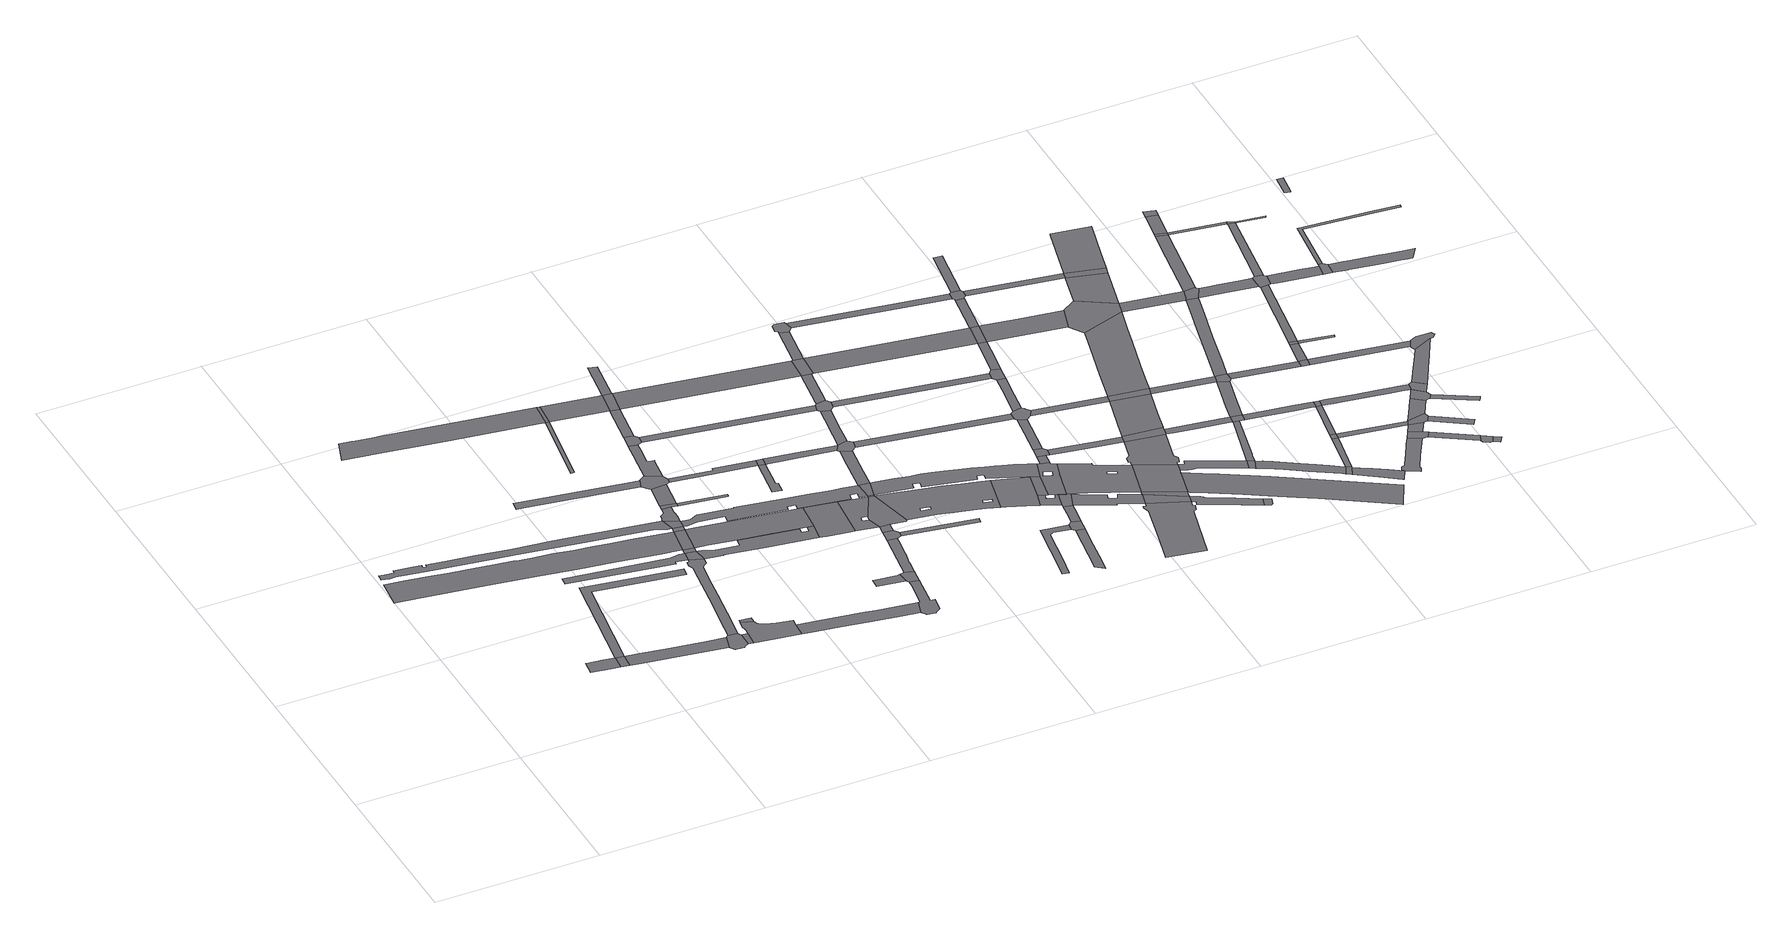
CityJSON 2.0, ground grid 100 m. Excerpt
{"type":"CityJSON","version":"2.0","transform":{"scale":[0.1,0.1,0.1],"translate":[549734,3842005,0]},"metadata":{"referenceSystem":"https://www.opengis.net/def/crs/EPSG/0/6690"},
"CityObjects":{
"road1":{"type":"Road","attributes":{"RoadStructureAttribute.sectionType":"1"},"geometry":[{"type":"MultiSurface","lod":"1","boundaries":[[[0,1,2,3,4,5,6]]]}]},
"road2":{"type":"Road","geometry":[{"type":"MultiSurface","lod":"1","boundaries":[[[6,5,7,8]]]}]},
"road3":{"type":"Road","attributes":{"function":"1","RoadStructureAttribute.sectionType":"7"},"geometry":[{"type":"MultiSurface","lod":"1","boundaries":[[[9,10,11,12,13,14,15,16,17,18,19,20,21,22,23,24,25,26,27,28,29,30,31,32,33,34,35]]]}]},
"road4":{"type":"Road","attributes":{"RoadStructureAttribute.sectionType":"1"},"geometry":[{"type":"MultiSurface","lod":"1","boundaries":[[[36,37,38,8,7,39,40,41,42]]]}]},
"road5":{"type":"Road","attributes":{"RoadStructureAttribute.sectionType":"1"},"geometry":[{"type":"MultiSurface","lod":"1","boundaries":[[[43,44,45,46,47,48,49,50,51,52,53,54,55,56,57,58,59,60,61,62,63,64,65,66,67,68,69,70,71,72,73,74,75,76,77,78,79,80,81,82,83,84]]]}]},
"road6":{"type":"Road","geometry":[{"type":"MultiSurface","lod":"1","boundaries":[[[85,86,87,88,6,8]]]}]},
"road7":{"type":"Road","geometry":[{"type":"MultiSurface","lod":"1","boundaries":[[[89,90,42,41,91,92,93,94,95,96,97,98,99,100]]]}]},
"road8":{"type":"Road","attributes":{"RoadStructureAttribute.sectionType":"1"},"geometry":[{"type":"MultiSurface","lod":"1","boundaries":[[[101,102,103,104,105,106,107,108]]]}]},
"road9":{"type":"Road","attributes":{"RoadStructureAttribute.sectionType":"1"},"geometry":[{"type":"MultiSurface","lod":"1","boundaries":[[[98,97,109,110]]]}]},
"road10":{"type":"Road","attributes":{"RoadStructureAttribute.sectionType":"1"},"geometry":[{"type":"MultiSurface","lod":"1","boundaries":[[[111,112,113,114,115,116,117,118,119,120,121,122,123,124,125,126,127,128]]]}]},
"road11":{"type":"Road","geometry":[{"type":"MultiSurface","lod":"1","boundaries":[[[129,130,131,132]]]}]},
"road12":{"type":"Road","attributes":{"RoadStructureAttribute.sectionType":"1"},"geometry":[{"type":"MultiSurface","lod":"1","boundaries":[[[107,133,134,135,136,137,138,139,140,141,89,100,142,143,144,145,146,147,148,149]]]}]},
"road13":{"type":"Road","geometry":[{"type":"MultiSurface","lod":"1","boundaries":[[[131,150,151,152,153,110,109,154,155,156,157,158,159,160,161,162,132]]]}]},
"road14":{"type":"Road","attributes":{"RoadStructureAttribute.sectionType":"1"},"geometry":[{"type":"MultiSurface","lod":"1","boundaries":[[[163,164,165,166,167,168,169]]]}]},
"road15":{"type":"Road","geometry":[{"type":"MultiSurface","lod":"1","boundaries":[[[108,107,149,170]]]}]},
"road16":{"type":"Road","attributes":{"RoadStructureAttribute.sectionType":"7"},"geometry":[{"type":"MultiSurface","lod":"1","boundaries":[[[34,108,170,171]]]}]},
"road17":{"type":"Road","geometry":[{"type":"MultiSurface","lod":"1","boundaries":[[[35,34,171,172]]]}]},
"road18":{"type":"Road","attributes":{"RoadStructureAttribute.sectionType":"7"},"geometry":[{"type":"MultiSurface","lod":"1","boundaries":[[[83,173,35,172,174]]]}]},
"road19":{"type":"Road","geometry":[{"type":"MultiSurface","lod":"1","boundaries":[[[84,83,174,175]]]}]},
"road20":{"type":"Road","attributes":{"RoadStructureAttribute.sectionType":"1"},"geometry":[{"type":"MultiSurface","lod":"1","boundaries":[[[127,176,177,178,179]]]}]},
"road21":{"type":"Road","attributes":{"RoadStructureAttribute.sectionType":"1"},"geometry":[{"type":"MultiSurface","lod":"1","boundaries":[[[180,181,182,183,184,185,84,175,186,187,188,189,190]]]}]},
"road22":{"type":"Road","geometry":[{"type":"MultiSurface","lod":"1","boundaries":[[[191,180,190,192,193]]]}]},
"road23":{"type":"Road","attributes":{"RoadStructureAttribute.sectionType":"1"},"geometry":[{"type":"MultiSurface","lod":"1","boundaries":[[[194,195,196,191,193]]]}]},
"road24":{"type":"Road","geometry":[{"type":"MultiSurface","lod":"1","boundaries":[[[128,127,179,197]]]}]},
"road25":{"type":"Road","attributes":{"RoadStructureAttribute.sectionType":"1"},"geometry":[{"type":"MultiSurface","lod":"1","boundaries":[[[198,199,200,201,202,203,156,155,204,205,206,207,208,209]]]}]},
"road26":{"type":"Road","geometry":[{"type":"MultiSurface","lod":"1","boundaries":[[[210,211,169,168,212,213,195,194,214,215,216]]]}]},
"road27":{"type":"Road","attributes":{"RoadStructureAttribute.sectionType":"1"},"geometry":[{"type":"MultiSurface","lod":"1","boundaries":[[[217,218,219,220,221,222,223,224,225,226,227,228,170,149,229,230,231,232,233,234,235]]]}]},
"road28":{"type":"Road","attributes":{"RoadStructureAttribute.sectionType":"1"},"geometry":[{"type":"MultiSurface","lod":"1","boundaries":[[[236,237,238,239,193,192]]]}]},
"road29":{"type":"Road","attributes":{"RoadStructureAttribute.sectionType":"1"},"geometry":[{"type":"MultiSurface","lod":"1","boundaries":[[[240,241,242,243,244,210,216,245,246,247,248,249,250]]]}]},
"road30":{"type":"Road","attributes":{"function":"1","RoadStructureAttribute.sectionType":"7"},"geometry":[{"type":"MultiSurface","lod":"1","boundaries":[[[251,252,253,254,255,172,171,256,257,258,259,260,261,262,235,263]]]}]},
"road31":{"type":"Road","attributes":{"RoadStructureAttribute.sectionType":"1"},"geometry":[{"type":"MultiSurface","lod":"1","boundaries":[[[264,265,197,179,266,267]]]}]},
"road32":{"type":"Road","geometry":[{"type":"MultiSurface","lod":"1","boundaries":[[[268,240,250,269,270,271]]]}]},
"road33":{"type":"Road","attributes":{"RoadStructureAttribute.sectionType":"1"},"geometry":[{"type":"MultiSurface","lod":"1","boundaries":[[[266,268,271,272]]]}]},
"road34":{"type":"Road","attributes":{"RoadStructureAttribute.sectionType":"1"},"geometry":[{"type":"MultiSurface","lod":"1","boundaries":[[[273,274,275,276,215,214,277,278,279]]]}]},
"road35":{"type":"Road","attributes":{"RoadStructureAttribute.sectionType":"1"},"geometry":[{"type":"MultiSurface","lod":"1","boundaries":[[[280,281,282,283,284,285,286,287,288,175,174,289,290,291,292,293,294,295,296,297,298,299,300,301,302,303]]]}]},
"road36":{"type":"Road","geometry":[{"type":"MultiSurface","lod":"1","boundaries":[[[267,266,272,304]]]}]},
"road37":{"type":"Road","geometry":[{"type":"MultiSurface","lod":"1","boundaries":[[[305,306,307,308,309,310,311]]]}]},
"road38":{"type":"Road","geometry":[{"type":"MultiSurface","lod":"1","boundaries":[[[312,313,314,209,208,315,316,317,318,319,320,321,322,323,324,325]]]}]},
"road39":{"type":"Road","attributes":{"RoadStructureAttribute.sectionType":"1"},"geometry":[{"type":"MultiSurface","lod":"1","boundaries":[[[326,267,304,327,328]]]}]},
"road40":{"type":"Road","geometry":[{"type":"MultiSurface","lod":"1","boundaries":[[[329,311,310,312,325,330,331]]]}]},
"road41":{"type":"Road","geometry":[{"type":"MultiSurface","lod":"1","boundaries":[[[332,333,263,235,234,334,335,336,337]]]}]},
"road42":{"type":"Road","attributes":{"RoadStructureAttribute.sectionType":"1"},"geometry":[{"type":"MultiSurface","lod":"1","boundaries":[[[278,338,339,340,341,342]]]}]},
"road43":{"type":"Road","attributes":{"RoadStructureAttribute.sectionType":"1"},"geometry":[{"type":"MultiSurface","lod":"1","boundaries":[[[343,344,345,329,331,346,347,348,349,350,351,352]]]}]},
"road44":{"type":"Road","geometry":[{"type":"MultiSurface","lod":"1","boundaries":[[[353,279,278,342,354]]]}]},
"road45":{"type":"Road","geometry":[{"type":"MultiSurface","lod":"1","boundaries":[[[355,343,352,356,357,358,359,360]]]}]},
"road46":{"type":"Road","geometry":[{"type":"MultiSurface","lod":"1","boundaries":[[[361,362,337,336,363,364,365,366,367,368,369]]]}]},
"road47":{"type":"Road","geometry":[{"type":"MultiSurface","lod":"1","boundaries":[[[363,355,360,370]]]}]},
"road48":{"type":"Road","attributes":{"RoadStructureAttribute.sectionType":"1"},"geometry":[{"type":"MultiSurface","lod":"1","boundaries":[[[270,269,371,372]]]}]},
"road49":{"type":"Road","geometry":[{"type":"MultiSurface","lod":"1","boundaries":[[[369,368,364,363,370,373,374,375,376,377,378,379]]]}]},
"road50":{"type":"Road","attributes":{"RoadStructureAttribute.sectionType":"1"},"geometry":[{"type":"MultiSurface","lod":"1","boundaries":[[[380,354,342,381,382]]]}]},
"road51":{"type":"Road","attributes":{"RoadStructureAttribute.sectionType":"7"},"geometry":[{"type":"MultiSurface","lod":"1","boundaries":[[[302,383,369,379,384,385]]]}]},
"road52":{"type":"Road","attributes":{"RoadStructureAttribute.sectionType":"1"},"geometry":[{"type":"MultiSurface","lod":"1","boundaries":[[[304,272,386,387,388]]]}]},
"road53":{"type":"Road","geometry":[{"type":"MultiSurface","lod":"1","boundaries":[[[303,302,385,389]]]}]},
"road54":{"type":"Road","attributes":{"RoadStructureAttribute.sectionType":"1"},"geometry":[{"type":"MultiSurface","lod":"1","boundaries":[[[390,391,392,393,358,357]]]}]},
"road55":{"type":"Road","attributes":{"RoadStructureAttribute.sectionType":"1"},"geometry":[{"type":"MultiSurface","lod":"1","boundaries":[[[394,395,396,397,303,389,398,399]]]}]},
"road56":{"type":"Road","geometry":[{"type":"MultiSurface","lod":"1","boundaries":[[[400,382,381,394,399,401,402]]]}]},
"road57":{"type":"Road","geometry":[{"type":"MultiSurface","lod":"1","boundaries":[[[403,404,405,406,407,408,379,378,409,410,411,412,413,414,415,416,417],[418,419,420,421,422,423,424],[425,426,427,428,429,430,431,432]]]}]},
"road58":{"type":"Road","attributes":{"RoadStructureAttribute.sectionType":"1"},"geometry":[{"type":"MultiSurface","lod":"1","boundaries":[[[433,434,435,436,437,382,400,438,439,440]]]}]},
"road59":{"type":"Road","geometry":[{"type":"MultiSurface","lod":"1","boundaries":[[[441,442,372,371,433,440,443,444]]]}]},
"road60":{"type":"Road","attributes":{"RoadStructureAttribute.sectionType":"1"},"geometry":[{"type":"MultiSurface","lod":"1","boundaries":[[[387,445,446,442,441,447,448]]]}]},
"road61":{"type":"Road","attributes":{"RoadStructureAttribute.sectionType":"1"},"geometry":[{"type":"MultiSurface","lod":"1","boundaries":[[[449,450,451,452,453,454,455,456,457,458,459,460,461,389,385,462,463,464,465,466,467,468,469,470,471]]]}]},
"road62":{"type":"Road","attributes":{"RoadStructureAttribute.sectionType":"1"},"geometry":[{"type":"MultiSurface","lod":"1","boundaries":[[[472,473,474,475,476,477,478,479,480,481,482]]]}]},
"road63":{"type":"Road","geometry":[{"type":"MultiSurface","lod":"1","boundaries":[[[388,387,448,483,484,485]]]}]},
"road64":{"type":"Road","attributes":{"RoadStructureAttribute.sectionType":"1"},"geometry":[{"type":"MultiSurface","lod":"1","boundaries":[[[486,487,488,489,490,491]]]}]},
"road65":{"type":"Road","geometry":[{"type":"MultiSurface","lod":"1","boundaries":[[[492,493,403,417,494,495,496,497,498]]]}]},
"road66":{"type":"Road","attributes":{"RoadStructureAttribute.sectionType":"1"},"geometry":[{"type":"MultiSurface","lod":"1","boundaries":[[[499,485,484,500]]]}]},
"road67":{"type":"Road","geometry":[{"type":"MultiSurface","lod":"1","boundaries":[[[501,482,481,486,491,502]]]}]},
"road68":{"type":"Road","attributes":{"RoadStructureAttribute.sectionType":"1"},"geometry":[{"type":"MultiSurface","lod":"1","boundaries":[[[402,401,503,504]]]}]},
"road69":{"type":"Road","geometry":[{"type":"MultiSurface","lod":"1","boundaries":[[[505,506,507,508,499,500,509,510,511]]]}]},
"road70":{"type":"Road","attributes":{"RoadStructureAttribute.sectionType":"1"},"geometry":[{"type":"MultiSurface","lod":"1","boundaries":[[[512,513,514,515,516,517,497,496,518,519,520]]]}]},
"road71":{"type":"Road","attributes":{"RoadStructureAttribute.sectionType":"1"},"geometry":[{"type":"MultiSurface","lod":"1","boundaries":[[[521,522,523,501,502,524,525]]]}]},
"road72":{"type":"Road","geometry":[{"type":"MultiSurface","lod":"1","boundaries":[[[498,497,526,470]]]}]},
"road73":{"type":"Road","geometry":[{"type":"MultiSurface","lod":"1","boundaries":[[[527,528,529,520,519,530,521,525,531]]]}]},
"road74":{"type":"Road","attributes":{"RoadStructureAttribute.sectionType":"1"},"geometry":[{"type":"MultiSurface","lod":"1","boundaries":[[[444,443,532,533]]]}]},
"road75":{"type":"Road","geometry":[{"type":"MultiSurface","lod":"1","boundaries":[[[534,535,536,537,471,470,526,538,539],[540,541,542,543,539]]]}]},
"road76":{"type":"Road","geometry":[{"type":"MultiSurface","lod":"1","boundaries":[[[544,537,536,545]]]}]},
"road77":{"type":"Road","attributes":{"RoadStructureAttribute.sectionType":"1"},"geometry":[{"type":"MultiSurface","lod":"1","boundaries":[[[546,547,548,549,550,551,531,525,552,553,554,555,556,557,558,559]]]}]},
"road78":{"type":"Road","geometry":[{"type":"MultiSurface","lod":"1","boundaries":[[[560,561,544,545,562,563,564]]]}]},
"road79":{"type":"Road","attributes":{"RoadStructureAttribute.sectionType":"1"},"geometry":[{"type":"MultiSurface","lod":"1","boundaries":[[[565,566,484,483,567,568,569]]]}]},
"road80":{"type":"Road","attributes":{"RoadStructureAttribute.sectionType":"1"},"geometry":[{"type":"MultiSurface","lod":"1","boundaries":[[[570,571,572,560,564,573,574]]]}]},
"road81":{"type":"Road","geometry":[{"type":"MultiSurface","lod":"1","boundaries":[[[575,576,577,578,579,580,534,539,538,581,582,583,584,585],[586,587,588,589,590]]]}]},
"road82":{"type":"Road","attributes":{"function":"2","RoadStructureAttribute.sectionType":"1"},"geometry":[{"type":"MultiSurface","lod":"1","boundaries":[[[558,591,592,593,594,595,596,597,598,599,600,601,602,603,604,605,606]]]}]},
"road83":{"type":"Road","geometry":[{"type":"MultiSurface","lod":"1","boundaries":[[[607,608,609,610,504,503,570,574,611,612]]]}]},
"road84":{"type":"Road","attributes":{"RoadStructureAttribute.sectionType":"1"},"geometry":[{"type":"MultiSurface","lod":"1","boundaries":[[[510,509,613,614]]]}]},
"road85":{"type":"Road","geometry":[{"type":"MultiSurface","lod":"1","boundaries":[[[559,558,606,615]]]}]},
"road86":{"type":"Road","attributes":{"RoadStructureAttribute.sectionType":"1"},"geometry":[{"type":"MultiSurface","lod":"1","boundaries":[[[616,563,562,617,618,619,620]]]}]},
"road87":{"type":"Road","attributes":{"RoadStructureAttribute.sectionType":"1"},"geometry":[{"type":"MultiSurface","lod":"1","boundaries":[[[621,622,610,609,623,624]]]}]},
"road88":{"type":"Road","attributes":{"function":"2","RoadStructureAttribute.sectionType":"7"},"geometry":[{"type":"MultiSurface","lod":"1","boundaries":[[[585,559,615,625,626]]]}]},
"road89":{"type":"Road","geometry":[{"type":"MultiSurface","lod":"1","boundaries":[[[627,533,532,621,624,628,629]]]}]},
"road90":{"type":"Road","geometry":[{"type":"MultiSurface","lod":"1","boundaries":[[[575,585,626,630,631,632]]]}]},
"road91":{"type":"Road","attributes":{"RoadStructureAttribute.sectionType":"1"},"geometry":[{"type":"MultiSurface","lod":"1","boundaries":[[[568,633,634,627,629,635,636]]]}]},
"road92":{"type":"Road","attributes":{"RoadStructureAttribute.sectionType":"1"},"geometry":[{"type":"MultiSurface","lod":"1","boundaries":[[[612,611,637,638]]]}]},
"road93":{"type":"Road","attributes":{"function":"2","RoadStructureAttribute.sectionType":"1"},"geometry":[{"type":"MultiSurface","lod":"1","boundaries":[[[619,639,640,641,642,643,644,645,575,632,646,647,648,649,650]]]}]},
"road94":{"type":"Road","attributes":{"RoadStructureAttribute.sectionType":"1"},"geometry":[{"type":"MultiSurface","lod":"1","boundaries":[[[651,652,653,654,655,656,657,658,615,606,659,660,661,662,663,664,665,666,667,668]]]}]},
"road95":{"type":"Road","geometry":[{"type":"MultiSurface","lod":"1","boundaries":[[[569,568,636,669]]]}]},
"road96":{"type":"Road","geometry":[{"type":"MultiSurface","lod":"1","boundaries":[[[620,619,650,670,671,672,673]]]}]},
"road97":{"type":"Road"},
"road98":{"type":"Road","attributes":{"RoadStructureAttribute.sectionType":"1"},"geometry":[{"type":"MultiSurface","lod":"1","boundaries":[[[674,675,569,669,676]]]}]},
"road99":{"type":"Road","geometry":[{"type":"MultiSurface","lod":"1","boundaries":[[[677,668,667,678,679,680]]]}]},
"road100":{"type":"Road","attributes":{"RoadStructureAttribute.sectionType":"1"},"geometry":[{"type":"MultiSurface","lod":"1","boundaries":[[[681,682,683,684,685,686,687,632,631,688,689,690,691,692,693,694,695,696,697]]]}]},
"road101":{"type":"Road","attributes":{"function":"2","RoadStructureAttribute.sectionType":"1"},"geometry":[{"type":"MultiSurface","lod":"1","boundaries":[[[637,698,699,673,672,700,701]]]}]},
"road102":{"type":"Road","geometry":[{"type":"MultiSurface","lod":"1","boundaries":[[[702,614,613,703,674,676,704,705,706,707]]]}]},
"road103":{"type":"Road","geometry":[{"type":"MultiSurface","lod":"1","boundaries":[[[638,637,701,708,709]]]}]},
"road104":{"type":"Road","attributes":{"RoadStructureAttribute.sectionType":"1"},"geometry":[{"type":"MultiSurface","lod":"1","boundaries":[[[710,669,636,711,712]]]}]},
"road105":{"type":"Road","attributes":{"RoadStructureAttribute.sectionType":"1"},"geometry":[{"type":"MultiSurface","lod":"1","boundaries":[[[713,702,707,714]]]}]},
"road106":{"type":"Road","geometry":[{"type":"MultiSurface","lod":"1","boundaries":[[[697,696,715,716]]]}]},
"road107":{"type":"Road","attributes":{"RoadStructureAttribute.sectionType":"1"},"geometry":[{"type":"MultiSurface","lod":"1","boundaries":[[[717,671,670,718,719,720,721,722]]]}]},
"road108":{"type":"Road","attributes":{"function":"1","RoadStructureAttribute.sectionType":"7"},"geometry":[{"type":"MultiSurface","lod":"1","boundaries":[[[723,724,725,726,727,630,626,728,729,730,731,732,733,734,735,736,737,738,739,740,741,742]]]}]},
"road109":{"type":"Road","attributes":{"RoadStructureAttribute.sectionType":"1"},"geometry":[{"type":"MultiSurface","lod":"1","boundaries":[[[743,744,697,716,745,746,747]]]}]},
"road110":{"type":"Road","attributes":{"function":"2","RoadStructureAttribute.sectionType":"1"},"geometry":[{"type":"MultiSurface","lod":"1","boundaries":[[[748,749,750,751,752,753,754,755,756,757,709,708]]]}]},
"road111":{"type":"Road","attributes":{"RoadStructureAttribute.sectionType":"1"},"geometry":[{"type":"MultiSurface","lod":"1","boundaries":[[[706,705,758,759]]]}]},
"road112":{"type":"Road","attributes":{"RoadStructureAttribute.sectionType":"1"},"geometry":[{"type":"MultiSurface","lod":"1","boundaries":[[[760,761,762,763,764,765,766,767,768,716,715,769,770,771,772,773,774]]]}]},
"road113":{"type":"Road","attributes":{"RoadStructureAttribute.sectionType":"1"},"geometry":[{"type":"MultiSurface","lod":"1","boundaries":[[[708,701,775,776]]]}]},
"road114":{"type":"Road","geometry":[{"type":"MultiSurface","lod":"1","boundaries":[[[722,721,743,747,777,778,779]]]}]},
"road115":{"type":"Road","geometry":[{"type":"MultiSurface","lod":"1","boundaries":[[[780,781,712,711,782,783,754,753,784]]]}]},
"road116":{"type":"Road","attributes":{"RoadStructureAttribute.sectionType":"1"},"geometry":[{"type":"MultiSurface","lod":"1","boundaries":[[[775,785,786,722,779,787,788]]]}]},
"road117":{"type":"Road","geometry":[{"type":"MultiSurface","lod":"1","boundaries":[[[774,773,789,790,791]]]}]},
"road118":{"type":"Road","geometry":[{"type":"MultiSurface","lod":"1","boundaries":[[[776,775,788,792,793]]]}]},
"road119":{"type":"Road","attributes":{"RoadStructureAttribute.sectionType":"1"},"geometry":[{"type":"MultiSurface","lod":"1","boundaries":[[[794,774,791,795]]]}]},
"road120":{"type":"Road","attributes":{"RoadStructureAttribute.sectionType":"1"},"geometry":[{"type":"MultiSurface","lod":"1","boundaries":[[[796,797,779,778,798,799,800,801,802,803]]]}]},
"road121":{"type":"Road","attributes":{"function":"2","RoadStructureAttribute.sectionType":"1"},"geometry":[{"type":"MultiSurface","lod":"1","boundaries":[[[758,804,780,784,805,806,807,808]]]}]},
"road122":{"type":"Road","attributes":{"RoadStructureAttribute.sectionType":"1"},"geometry":[{"type":"MultiSurface","lod":"1","boundaries":[[[809,810,811,790,789,812,813,814,815]]]}]},
"road123":{"type":"Road","geometry":[{"type":"MultiSurface","lod":"1","boundaries":[[[816,794,795,817]]]}]},
"road124":{"type":"Road","geometry":[{"type":"MultiSurface","lod":"1","boundaries":[[[759,758,808,818,819]]]}]},
"road125":{"type":"Road","attributes":{"RoadStructureAttribute.sectionType":"1"},"geometry":[{"type":"MultiSurface","lod":"1","boundaries":[[[802,816,817,820]]]}]},
"road126":{"type":"Road","attributes":{"RoadStructureAttribute.sectionType":"1"},"geometry":[{"type":"MultiSurface","lod":"1","boundaries":[[[821,822,823,824,825,776,793,826,827,828,829,830]]]}]},
"road127":{"type":"Road","attributes":{"RoadStructureAttribute.sectionType":"1"},"geometry":[{"type":"MultiSurface","lod":"1","boundaries":[[[831,832,784,753,833,834,835,821,836]]]}]},
"road128":{"type":"Road","attributes":{"function":"2","RoadStructureAttribute.sectionType":"1"},"geometry":[{"type":"MultiSurface","lod":"1","boundaries":[[[837,838,839,819,818,840,841,842]]]}]},
"road129":{"type":"Road","attributes":{"RoadStructureAttribute.sectionType":"1"},"geometry":[{"type":"MultiSurface","lod":"1","boundaries":[[[793,792,843,844]]]}]},
"road130":{"type":"Road","geometry":[{"type":"MultiSurface","lod":"1","boundaries":[[[803,802,820,845]]]}]},
"road131":{"type":"Road","attributes":{"function":"3","RoadStructureAttribute.sectionType":"1"},"geometry":[{"type":"MultiSurface","lod":"1","boundaries":[[[846,847,848,849,850,851,852,853,854,855,815,856,857,858,859,860]]]}]},
"road132":{"type":"Road","attributes":{"RoadStructureAttribute.sectionType":"1"},"geometry":[{"type":"MultiSurface","lod":"1","boundaries":[[[861,817,795,862,863]]]}]},
"road133":{"type":"Road","geometry":[{"type":"MultiSurface","lod":"1","boundaries":[[[864,865,836,821,830,866]]]}]},
"road134":{"type":"Road","geometry":[{"type":"MultiSurface","lod":"1","boundaries":[[[844,843,867,868]]]}]},
"road135":{"type":"Road","geometry":[{"type":"MultiSurface","lod":"1","boundaries":[[[869,846,860,870,871,872]]]}]},
"road136":{"type":"Road","attributes":{"RoadStructureAttribute.sectionType":"1"},"geometry":[{"type":"MultiSurface","lod":"1","boundaries":[[[873,844,868,874]]]}]},
"road137":{"type":"Road","attributes":{"RoadStructureAttribute.sectionType":"1"},"geometry":[{"type":"MultiSurface","lod":"1","boundaries":[[[875,876,877,878,845,820,879,880,881,882,883,884,885]]]}]},
"road138":{"type":"Road","attributes":{"function":"3","RoadStructureAttribute.sectionType":"1"},"geometry":[{"type":"MultiSurface","lod":"1","boundaries":[[[862,886,887,869,872,888,889]]]}]},
"road139":{"type":"Road","geometry":[{"type":"MultiSurface","lod":"1","boundaries":[[[890,873,874,891]]]}]},
"road140":{"type":"Road","geometry":[{"type":"MultiSurface","lod":"1","boundaries":[[[892,893,863,862,889,894,895]]]}]},
"road141":{"type":"Road","attributes":{"RoadStructureAttribute.sectionType":"1"},"geometry":[{"type":"MultiSurface","lod":"1","boundaries":[[[896,897,836,865,898,899]]]}]},
"road142":{"type":"Road","attributes":{"RoadStructureAttribute.sectionType":"1"},"geometry":[{"type":"MultiSurface","lod":"1","boundaries":[[[871,870,900,901]]]}]},
"road143":{"type":"Road","attributes":{"RoadStructureAttribute.sectionType":"1"},"geometry":[{"type":"MultiSurface","lod":"1","boundaries":[[[902,903,904,905,866,830,906,907,908,909]]]}]},
"road144":{"type":"Road","attributes":{"function":"3","RoadStructureAttribute.sectionType":"1"},"geometry":[{"type":"MultiSurface","lod":"1","boundaries":[[[910,911,912,913,863,893,914]]]}]},
"road145":{"type":"Road","geometry":[{"type":"MultiSurface","lod":"1","boundaries":[[[915,916,917,918,891,874]]]}]},
"road146":{"type":"Road","attributes":{"RoadStructureAttribute.sectionType":"1"},"geometry":[{"type":"MultiSurface","lod":"1","boundaries":[[[919,920,921,890,891]]]}]},
"road147":{"type":"Road","geometry":[{"type":"MultiSurface","lod":"1","boundaries":[[[922,896,899,923]]]}]},
"road148":{"type":"Road","attributes":{"RoadStructureAttribute.sectionType":"1"},"geometry":[{"type":"MultiSurface","lod":"1","boundaries":[[[924,925,926,895,894]]]}]},
"road149":{"type":"Road","geometry":[{"type":"MultiSurface","lod":"1","boundaries":[[[927,928,910,914,929,930,931,932]]]}]},
"road150":{"type":"Road","attributes":{"RoadStructureAttribute.sectionType":"1"},"geometry":[{"type":"MultiSurface","lod":"1","boundaries":[[[933,934,935,922,923,936,937,938]]]}]},
"road151":{"type":"Road","geometry":[{"type":"MultiSurface","lod":"1","boundaries":[[[901,900,939,940,941,942]]]}]},
"road152":{"type":"Road","attributes":{"RoadStructureAttribute.sectionType":"1"},"geometry":[{"type":"MultiSurface","lod":"1","boundaries":[[[868,867,943,944]]]}]},
"road153":{"type":"Road","attributes":{"function":"3","RoadStructureAttribute.sectionType":"1"},"geometry":[{"type":"MultiSurface","lod":"1","boundaries":[[[884,927,932]]]}]},
"road154":{"type":"Road","attributes":{"RoadStructureAttribute.sectionType":"1"},"geometry":[{"type":"MultiSurface","lod":"1","boundaries":[[[945,946,942,941]]]}]},
"road155":{"type":"Road","geometry":[{"type":"MultiSurface","lod":"1","boundaries":[[[947,933,938,948]]]}]},
"road156":{"type":"Road","geometry":[{"type":"MultiSurface","lod":"1","boundaries":[[[949,885,884,932,950]]]}]},
"road157":{"type":"Road","geometry":[{"type":"MultiSurface","lod":"1","boundaries":[[[951,952,909,908,953,921,920,954,955,956,957]]]}]},
"road158":{"type":"Road","attributes":{"RoadStructureAttribute.sectionType":"1"},"geometry":[{"type":"MultiSurface","lod":"1","boundaries":[[[958,959,960,931,930]]]}]},
"road159":{"type":"Road","attributes":{"RoadStructureAttribute.sectionType":"1"},"geometry":[{"type":"MultiSurface","lod":"1","boundaries":[[[923,899,961,962]]]}]},
"road160":{"type":"Road","attributes":{"RoadStructureAttribute.sectionType":"1"},"geometry":[{"type":"MultiSurface","lod":"1","boundaries":[[[961,963,951,957,964]]]}]},
"road161":{"type":"Road","attributes":{"function":"3","RoadStructureAttribute.sectionType":"1"},"geometry":[{"type":"MultiSurface","lod":"1","boundaries":[[[965,966,967,968,969,970,971,949,950]]]}]},
"road162":{"type":"Road","attributes":{"RoadStructureAttribute.sectionType":"1"},"geometry":[{"type":"MultiSurface","lod":"1","boundaries":[[[972,973,974,975,955,954,976,977,978,979,980,981]]]}]},
"road163":{"type":"Road","geometry":[{"type":"MultiSurface","lod":"1","boundaries":[[[962,961,964,982]]]}]},
"road164":{"type":"Road","geometry":[{"type":"MultiSurface","lod":"1","boundaries":[[[983,984,985,944,943,986,987,969,968,988,989,990,991,992]]]}]},
"road165":{"type":"Road","geometry":[{"type":"MultiSurface","lod":"1","boundaries":[[[993,981,980,994,995,996,997]]]}]},
"road166":{"type":"Road","geometry":[{"type":"MultiSurface","lod":"1","boundaries":[[[998,999,1000,1001,982,964]]]}]},
"road167":{"type":"Road","attributes":{"RoadStructureAttribute.sectionType":"1"},"geometry":[{"type":"MultiSurface","lod":"1","boundaries":[[[1002,1003,1004,1005,1006,1007,995,994,1008,1009,1010,1011,1012,1013,1014,1015]]]}]},
"road168":{"type":"Road","geometry":[{"type":"MultiSurface","lod":"1","boundaries":[[[1016,1017,1018,1019,1020,1021]]]}]},
"road169":{"type":"Road","attributes":{"RoadStructureAttribute.sectionType":"1"},"geometry":[{"type":"MultiSurface","lod":"1","boundaries":[[[1022,1023,1024,993,997,1025,1026,1027,1028]]]}]}
},
"vertices":[
[799,611,0],[704,625,0],[699,626,0],[686,538,0],[800,521,0],[855,512,0],[865,601,0],
[908,504,0],[918,593,0],
[1530,1529,0],[1415,1545,0],[1302,1562,0],[1204,1576,0],[1092,1592,0],[982,1611,0],[862,1627,0],[789,1637,0],[756,1644,0],[654,1660,0],[544,1677,0],[396,1698,0],[278,1719,0],[151,1738,0],[22,1756,0],[1,1581,0],[7,1580,0],[135,1560,0],[513,1506,0],[791,1464,0],[823,1459,0],[1034,1427,0],[1254,1394,0],[1499,1356,0],[1624,1337,0],[1631,1336,0],[1659,1508,0],
[1381,522,0],[1152,557,0],[1003,580,0],[973,493,0],[1203,459,0],[1467,418,0],[1492,506,0],
[1570,1637,0],[1459,1655,0],[1337,1672,0],[1209,1692,0],[1116,1707,0],[1011,1722,0],[912,1733,0],[788,1750,0],[592,1780,0],[432,1804,0],[308,1823,0],[305,1803,0],[283,1806,0],[285,1826,0],[239,1833,0],[124,1850,0],[120,1829,0],[66,1836,0],[32,1841,0],[28,1801,0],[75,1793,0],[113,1792,0],[144,1788,0],[290,1765,0],[518,1731,0],[672,1708,0],[788,1691,0],[945,1667,0],[1181,1631,0],[1348,1606,0],[1473,1587,0],[1535,1578,0],[1565,1573,0],[1577,1570,0],[1587,1566,0],[1597,1561,0],[1608,1555,0],[1618,1550,0],[1625,1547,0],[1639,1543,0],[1663,1539,0],[1645,1626,0],
[1014,1206,0],[1552,1124,0],[1560,1178,0],[969,1267,0],
[1512,520,0],[1509,518,0],[1479,401,0],[1489,389,0],[1492,385,0],[1545,381,0],[1545,384,0],[1555,390,0],[1576,402,0],[1578,493,0],[1568,509,0],[1566,512,0],
[1594,1308,0],[1540,1298,0],[923,1382,0],[915,1332,0],[1542,1233,0],[1545,1252,0],[1616,1241,0],[1626,1302,0],
[1605,398,0],[1614,488,0],
[1056,2928,0],[776,2970,0],[623,2993,0],[555,3003,0],[461,3016,0],[439,3020,0],[365,3031,0],[314,2887,0],[420,2871,0],[467,2864,0],[493,2860,0],[634,2840,0],[777,2819,0],[901,2800,0],[1305,2739,0],[1456,2717,0],[1465,2715,0],[1480,2864,0],
[1693,608,0],[1624,618,0],[1620,598,0],[1693,575,0],
[1613,1222,0],[1602,1223,0],[1597,1191,0],[1607,1165,0],[1607,1159,0],[1595,1079,0],[1564,871,0],[1545,740,0],[1522,590,0],[1595,708,0],[1621,882,0],[1644,1037,0],[1661,1145,0],[1667,1150,0],[1673,1155,0],[1691,1171,0],[1698,1209,0],
[1616,577,0],[1615,557,0],[1618,529,0],[1618,512,0],[1726,379,0],[1876,356,0],[1885,446,0],[1890,489,0],[1800,508,0],[1738,528,0],[1713,539,0],[1703,547,0],[1698,555,0],
[1690,2014,0],[984,2123,0],[979,2095,0],[975,2066,0],[1030,2059,0],[1676,1960,0],[1695,2013,0],
[1690,1293,0],
[1695,1326,0],
[1721,1499,0],
[1660,1519,0],[1726,1530,0],
[1733,1579,0],
[1388,2237,0],[1398,2236,0],[1408,2235,0],[1487,2712,0],
[1688,1723,0],[1682,1682,0],[1671,1676,0],[1657,1668,0],[1652,1633,0],[1646,1633,0],[1739,1616,0],[1738,1651,0],[1737,1673,0],[1743,1715,0],[1744,1719,0],
[1693,1757,0],[1784,1713,0],[1785,1736,0],
[1811,1919,0],[1716,1911,0],[1703,1825,0],
[1502,2861,0],
[2339,377,0],[2298,383,0],[2280,386,0],[2127,410,0],[2119,411,0],[2111,412,0],[1926,348,0],[2094,323,0],[2258,298,0],[2445,269,0],[2547,253,0],[2575,343,0],
[1737,2042,0],[1711,2024,0],[1680,1954,0],[1700,1931,0],[1833,1929,0],[1841,1961,0],[1825,1992,0],
[2331,1228,0],[2326,1193,0],[2282,1199,0],[2289,1235,0],[1935,1288,0],[1928,1239,0],[1777,1261,0],[1761,1270,0],[1743,1279,0],[1723,1285,0],[1703,1290,0],[1692,1292,0],[1808,1194,0],[1809,1197,0],[1968,1173,0],[2050,1159,0],[2214,1136,0],[2350,1114,0],[2368,1223,0],
[2068,1672,0],[2071,1682,0],[2072,1692,0],[1787,1736,0],
[1779,2325,0],[1766,2239,0],[1754,2162,0],[1754,2157,0],[1751,2138,0],[1848,2143,0],[1849,2144,0],[1821,2151,0],[1808,2154,0],[1820,2239,0],[1831,2314,0],
[2338,1407,0],[1943,1468,0],[1785,1489,0],[1728,1497,0],[1723,1498,0],[1697,1326,0],[1777,1314,0],[1892,1298,0],[1941,1290,0],[2131,1261,0],[2152,1258,0],[2368,1225,0],[2386,1400,0],
[1847,2809,0],[1839,2810,0],[1828,2661,0],[1852,2808,0],
[1791,2409,0],[1859,2327,0],[1866,2375,0],[1845,2398,0],
[1884,2652,0],
[2103,1939,0],[2101,1939,0],[2099,1928,0],[2098,1924,0],[2089,1893,0],[2339,1857,0],[2346,1907,0],
[2666,1469,0],[2600,1477,0],[2462,1500,0],[2340,1520,0],[2052,1568,0],[2050,1562,0],[1959,1574,0],[1838,1593,0],[1792,1572,0],[1748,1526,0],[1807,1534,0],[1817,1534,0],[1973,1513,0],[1966,1471,0],[2309,1420,0],[2314,1447,0],[2364,1440,0],[2359,1406,0],[2662,1361,0],[2669,1397,0],[2713,1389,0],[2706,1351,0],[2754,1344,0],[2750,1456,0],
[1909,2800,0],
[2584,615,0],[2443,633,0],[2441,633,0],[2439,603,0],[2437,573,0],[2604,550,0],[2596,617,0],
[2615,535,0],[2610,498,0],[2587,341,0],[2566,228,0],[2569,224,0],[2571,221,0],[2622,215,0],[2623,218,0],[2627,220,0],[2639,227,0],[2656,237,0],[2670,326,0],[2641,330,0],[2668,524,0],
[1891,3069,0],[1906,2800,0],[1943,3054,0],
[2627,622,0],[2674,564,0],[2680,610,0],
[2529,1376,0],[2431,1393,0],[2390,1107,0],[2525,1087,0],[2552,1083,0],[2581,1368,0],
[2301,1603,0],[2356,1595,0],[2366,1662,0],[2352,1675,0],[2378,1851,0],
[2671,931,0],[2658,839,0],[2635,677,0],[2692,690,0],[2689,691,0],[2705,764,0],[2708,779,0],[2719,852,0],[2722,873,0],[2729,923,0],
[2361,1905,0],[2386,1901,0],
[2681,1006,0],[2747,931,0],[2758,936,0],[2763,969,0],[2759,974,0],[2740,998,0],
[2686,1350,0],[2631,1360,0],[2689,1062,0],[2666,1141,0],[2627,1150,0],[2632,1181,0],[2653,1178,0],[2672,1174,0],[2753,1337,0],
[2748,1057,0],
[2846,2174,0],[2860,2222,0],
[2837,1042,0],[2838,1044,0],[2841,1044,0],[2842,1048,0],[2845,1047,0],[2849,1054,0],[2787,1331,0],
[2571,1874,0],[2784,1794,0],[2809,1834,0],
[2753,1341,0],[2787,1334,0],[2788,1338,0],
[1895,2650,0],[2909,2498,0],[2920,2647,0],
[2816,1447,0],
[3204,863,0],[3207,878,0],[3211,893,0],[3210,893,0],
[2796,1781,0],[2795,1775,0],[2777,1654,0],[2759,1517,0],[2831,1561,0],[2859,1755,0],
[2872,1851,0],[2887,1777,0],[2899,1825,0],
[3417,1183,0],[3370,1197,0],[3262,1224,0],[3157,1253,0],[3032,1279,0],[2874,1312,0],[3003,1029,0],[3021,1025,0],[3063,1016,0],[3066,1015,0],[3113,1005,0],[3176,988,0],[3236,973,0],[3284,959,0],[3361,936,0],[3346,1003,0],[3303,1015,0],[3297,1016,0],[3296,1018,0],[3301,1035,0],[3332,1027,0],[3351,1021,0],[3013,1086,0],[3010,1087,0],[2968,1094,0],[2962,1095,0],[2958,1101,0],[2962,1118,0],[2999,1111,0],[3018,1106,0],
[2860,2156,0],[2859,2153,0],[2849,2081,0],[2828,1935,0],[2819,1873,0],[2873,1856,0],[2886,1954,0],[2915,2142,0],
[2928,2237,0],[2871,2228,0],[2941,2163,0],[2948,2213,0],
[2874,2250,0],[2872,2238,0],[2930,2250,0],[2965,2490,0],
[3669,1231,0],[3595,1259,0],[3536,1279,0],[3496,1292,0],[3447,1307,0],[3373,1331,0],[3306,1350,0],[3230,1370,0],[3163,1388,0],[3102,1400,0],[3036,1411,0],[2957,1424,0],[2877,1437,0],[3010,1301,0],[3019,1338,0],[3063,1328,0],[3055,1294,0],[3357,1221,0],[3369,1254,0],[3411,1242,0],[3402,1210,0],[3678,1100,0],[3712,1212,0],
[3522,643,0],[3493,648,0],[3464,652,0],[3433,466,0],[3396,236,0],[3436,230,0],[3457,359,0],[3494,587,0],[3519,603,0],[3619,587,0],[3625,626,0],
[2977,2488,0],[2988,2637,0],[2932,2645,0],
[3637,566,0],[3584,217,0],[3632,180,0],[3642,245,0],[3665,402,0],[3690,554,0],
[3578,1132,0],[3475,1166,0],[3391,925,0],[3492,888,0],[3563,858,0],[3588,945,0],[3625,1117,0],
[2971,2907,0],[3025,2892,0],
[3649,645,0],[3701,634,0],
[3781,1636,0],[3785,1686,0],
[2982,2988,0],[2965,2978,0],[2958,2930,0],[2972,2917,0],[3051,2921,0],[3043,2969,0],[3038,2982,0],
[3678,909,0],[3666,882,0],[3665,882,0],[3625,897,0],[3616,899,0],[3628,929,0],[3611,838,0],[3670,810,0],[3693,902,0],
[3671,792,0],[3662,732,0],[3658,702,0],[3715,724,0],[3724,782,0],
[3645,925,0],
[3744,885,0],[3742,886,0],[3734,883,0],[3673,804,0],[3757,879,0],
[3834,2024,0],[3841,2074,0],
[3810,1164,0],[3779,1179,0],[3781,1192,0],[3730,1203,0],[3736,891,0],[3779,1063,0],[3696,1095,0],[3710,1127,0],[3757,1107,0],[3746,1078,0],
[3740,1267,0],[3791,1259,0],
[3986,763,0],[3970,730,0],[3921,754,0],[3935,787,0],[3795,854,0],[3797,859,0],[3757,767,0],[3770,761,0],[3850,723,0],[3943,677,0],[3945,689,0],[3987,671,0],[4087,627,0],[4107,706,0],
[3751,1333,0],[3747,1305,0],[3812,1255,0],[3820,1299,0],[3802,1326,0],
[3914,2499,0],[3835,2511,0],[3891,2351,0],[3905,2349,0],[3928,2497,0],
[3794,1622,0],[3793,1620,0],[3774,1495,0],[3831,1523,0],[3843,1600,0],
[4174,976,0],[4134,993,0],[4132,991,0],[3988,1062,0],[3981,1077,0],[3985,1085,0],[3846,850,0],[3962,798,0],[4065,754,0],[4069,752,0],[4113,731,0],[4042,954,0],[4019,964,0],[4025,976,0],[4075,953,0],[4070,942,0],
[4083,604,0],[4081,598,0],[4079,600,0],[4065,606,0],[4062,593,0],[4071,550,0],[4017,319,0],[3970,129,0],[4203,89,0],[4292,442,0],[4298,446,0],[4314,454,0],[4324,491,0],[4312,500,0],[4311,501,0],[4319,531,0],
[3883,1686,0],[3873,1698,0],[3861,1712,0],[3806,1700,0],[3873,1622,0],[3898,1667,0],
[3959,2780,0],[3964,2828,0],
[4330,579,0],
[4083,1257,0],[3880,1243,0],[4056,1213,0],[4229,1185,0],[4239,1233,0],
[3852,2003,0],[3838,1906,0],[3878,1834,0],[3902,1992,0],
[4338,611,0],[4340,618,0],
[3866,2097,0],[3908,2036,0],[3916,2085,0],
[4383,792,0],[4390,819,0],[4402,871,0],
[3891,2260,0],[3876,2167,0],[3943,2260,0],[3957,2341,0],
[4319,1554,0],[4329,1603,0],
[4200,1058,0],[4191,1052,0],[4175,1043,0],[4168,1010,0],[4179,1005,0],[4181,1004,0],[4179,996,0],[4407,891,0],[4420,890,0],[4433,927,0],[4416,959,0],[4464,1150,0],
[4550,456,0],[4470,494,0],[4421,519,0],[4411,526,0],[4397,539,0],[4383,551,0],[4372,559,0],[4358,567,0],[4345,521,0],[4334,495,0],[4385,472,0],[4451,441,0],[4491,419,0],[4554,386,0],[4596,364,0],[4662,329,0],[4663,329,0],[4683,385,0],
[3980,2489,0],
[4466,1150,0],[4474,1196,0],[4478,1212,0],[4241,1233,0],
[3967,2758,0],[3959,2698,0],[4019,2756,0],
[4695,379,0],[4703,314,0],[4709,319,0],[4724,362,0],
[4754,738,0],[4712,758,0],[4633,794,0],[4558,830,0],[4492,862,0],[4447,883,0],[4435,854,0],[4412,809,0],[4431,802,0],[4453,798,0],[4476,795,0],[4491,793,0],[4510,785,0],[4582,751,0],[4666,710,0],[4735,673,0],[4755,737,0],
[4300,1476,0],[4265,1333,0],[4508,1338,0],[4554,1521,0],
[3979,2836,0],[3968,2767,0],[4019,2757,0],[4037,2771,0],[4041,2816,0],[4031,2831,0],
[4566,1569,0],[4331,1602,0],
[4205,2455,0],[4416,2272,0],[4459,2417,0],
[4028,3163,0],[4081,3159,0],
[4769,654,0],[4793,716,0],
[4698,1162,0],[4507,1145,0],[4648,1122,0],[4821,1096,0],[4843,1093,0],[4848,1139,0],
[4809,552,0],[4565,694,0],[4484,741,0],[4426,771,0],[4402,783,0],[4341,617,0],[4344,616,0],[4353,611,0],[4381,597,0],[4441,561,0],[4444,559,0],[4494,529,0],[4605,467,0],[4723,396,0],[4856,315,0],[4957,253,0],[5317,25,0],[5348,5,0],[5430,166,0],[5429,166,0],
[4846,1092,0],[4765,776,0],[4804,767,0],[4807,777,0],[4879,1086,0],
[4570,1584,0],[4582,1637,0],[4618,1786,0],[4669,1995,0],[4700,2120,0],[4737,2268,0],[4471,2180,0],[4438,2044,0],[4378,1799,0],[4331,1604,0],
[4597,2682,0],[4606,2726,0],
[5214,454,0],[5187,473,0],[5142,503,0],[5080,544,0],[5005,590,0],[4942,630,0],[4879,670,0],[4832,698,0],[4816,702,0],[4818,627,0],[4903,576,0],[5018,504,0],[5174,404,0],[5189,393,0],[5217,452,0],
[4925,1464,0],[4935,1512,0],
[4879,1087,0],[4909,1083,0],[4916,1129,0],
[4546,2475,0],[4537,2469,0],[4420,2265,0],[4466,2188,0],[4757,2345,0],
[4898,1351,0],[4871,1238,0],[4955,1294,0],[4989,1436,0],
[5217,374,0],[5245,434,0],[5246,440,0],
[5007,1451,0],[5006,1506,0],
[5261,717,0],[5297,711,0],
[5203,1085,0],[5028,1112,0],[4984,1071,0],[5190,1040,0],[5300,1023,0],[5308,1022,0],[5312,1021,0],[5319,1068,0],
[4585,2634,0],[4758,2348,0],[4786,2461,0],[4817,2587,0],[4826,2625,0],
[5414,329,0],[5341,375,0],[5281,412,0],[5340,290,0],[5450,214,0],[5453,211,0],[5490,280,0],
[5267,754,0],[5299,749,0],
[4837,2669,0],[4608,2726,0],
[5344,1017,0],
[5102,2214,0],[5101,2212,0],[5078,2113,0],[5039,1950,0],[4992,1756,0],[5031,1611,0],[5084,1842,0],[5136,2059,0],[5168,2196,0],[5170,2204,0],
[5120,2292,0],[5107,2294,0],[4741,2267,0],[4832,2254,0],[5096,2215,0],[5123,2291,0],
[4698,3083,0],[4696,3077,0],[4609,2728,0],[4871,2807,0],[4930,3043,0],[4932,3049,0],
[5400,1391,0],[5407,1440,0],
[5351,1063,0],
[5633,546,0],[5604,494,0],[5557,406,0],[5547,387,0],[5546,385,0],[5513,325,0],[5491,317,0],[5478,294,0],[5491,285,0],[5492,284,0],[5568,236,0],[5583,264,0],[5580,277,0],[5627,366,0],[5705,507,0],
[5700,685,0],[5690,652,0],[5705,684,0],
[5199,2293,0],[5196,2298,0],[5210,2279,0],
[5450,1383,0],[5457,1433,0],
[5660,595,0],[5741,507,0],[5765,545,0],[5736,563,0],
[5432,1598,0],[5479,1590,0],
[5794,997,0],[5685,1013,0],[5555,1032,0],[5386,1058,0],[5347,1016,0],[5459,999,0],[5598,979,0],[5726,959,0],[5795,949,0],[5848,940,0],[5855,985,0],
[5689,649,0],[5688,646,0],[5761,607,0],[5779,636,0],
[5436,1621,0],[5483,1613,0],
[5824,680,0],[5819,707,0],[5801,639,0],[5825,678,0],
[5205,2814,0],[5175,2621,0],[5273,2790,0],[5274,2798,0],
[5986,352,0],[6004,394,0],
[5508,2238,0],[5435,2247,0],[5326,2263,0],[5258,2273,0],[5316,2183,0],[5502,2157,0],[5514,2155,0],[5514,2237,0],
[5807,868,0],[5796,847,0],[5766,794,0],[5722,714,0],[5875,812,0],
[5684,1558,0],[5687,1566,0],[5691,1575,0],[5689,1576,0],
[5484,1621,0],[5565,2147,0],[5518,2140,0],
[5208,2832,0],[5277,2816,0],
[6016,502,0],[6028,522,0],[6040,540,0],
[5847,939,0],[5839,924,0],[5899,821,0],[5902,820,0],[5924,853,0],[5913,882,0],
[5234,3001,0],[5234,2997,0],[5215,2875,0],[5279,2826,0],[5297,2942,0],[5304,2985,0],
[5990,334,0],[6024,312,0],[6042,316,0],[6060,358,0],
[6016,1296,0],[6038,1346,0],
[6078,293,0],[6102,331,0],
[5241,3046,0],[5311,3030,0],
[5881,1000,0],[5948,947,0],
[5534,2248,0],[5531,2246,0],[5516,2147,0],[5581,2145,0],[5594,2225,0],[5579,2236,0],[5580,2239,0],
[6141,684,0],[6151,702,0],[6160,719,0],
[5609,2747,0],[5613,2767,0],
[5608,2737,0],[5652,2737,0],
[6050,1135,0],[6069,1171,0],[6077,1185,0],[6146,1316,0],[6028,1261,0],[5999,1209,0],[5944,1111,0],
[5889,2179,0],[5880,2181,0],[5869,2183,0],[5782,2197,0],[5621,2139,0],[5724,2124,0],[5783,2115,0],[5856,2104,0],[5878,2101,0],[5890,2179,0],
[5654,2747,0],
[6088,1368,0],[6085,1366,0],[6062,1356,0],[6021,1281,0],[6028,1262,0],[6148,1316,0],[6166,1320,0],[6186,1345,0],[6182,1351,0],[6175,1365,0],
[5893,2198,0],[5932,2093,0],[5938,2172,0],[5926,2185,0],[5917,2195,0],
[5825,2711,0],[5827,2716,0],[5829,2721,0],[5828,2722,0],
[6376,2108,0],[6268,2123,0],[6231,2129,0],[6036,2158,0],[6028,2159,0],[5944,2172,0],[6019,2079,0],[6024,2079,0],[6140,2061,0],[6220,2050,0],[6317,2036,0],[6356,2030,0],[6383,2026,0],[6434,2100,0],
[6031,3001,0],[6013,2873,0],[6030,2867,0],[6048,2861,0],[6048,2865,0],[6066,2996,0],
[6336,2516,0],[6336,2513,0],[5934,2545,0],[5956,2525,0],[6334,2492,0],[6532,2476,0],[6534,2494,0]
]}
